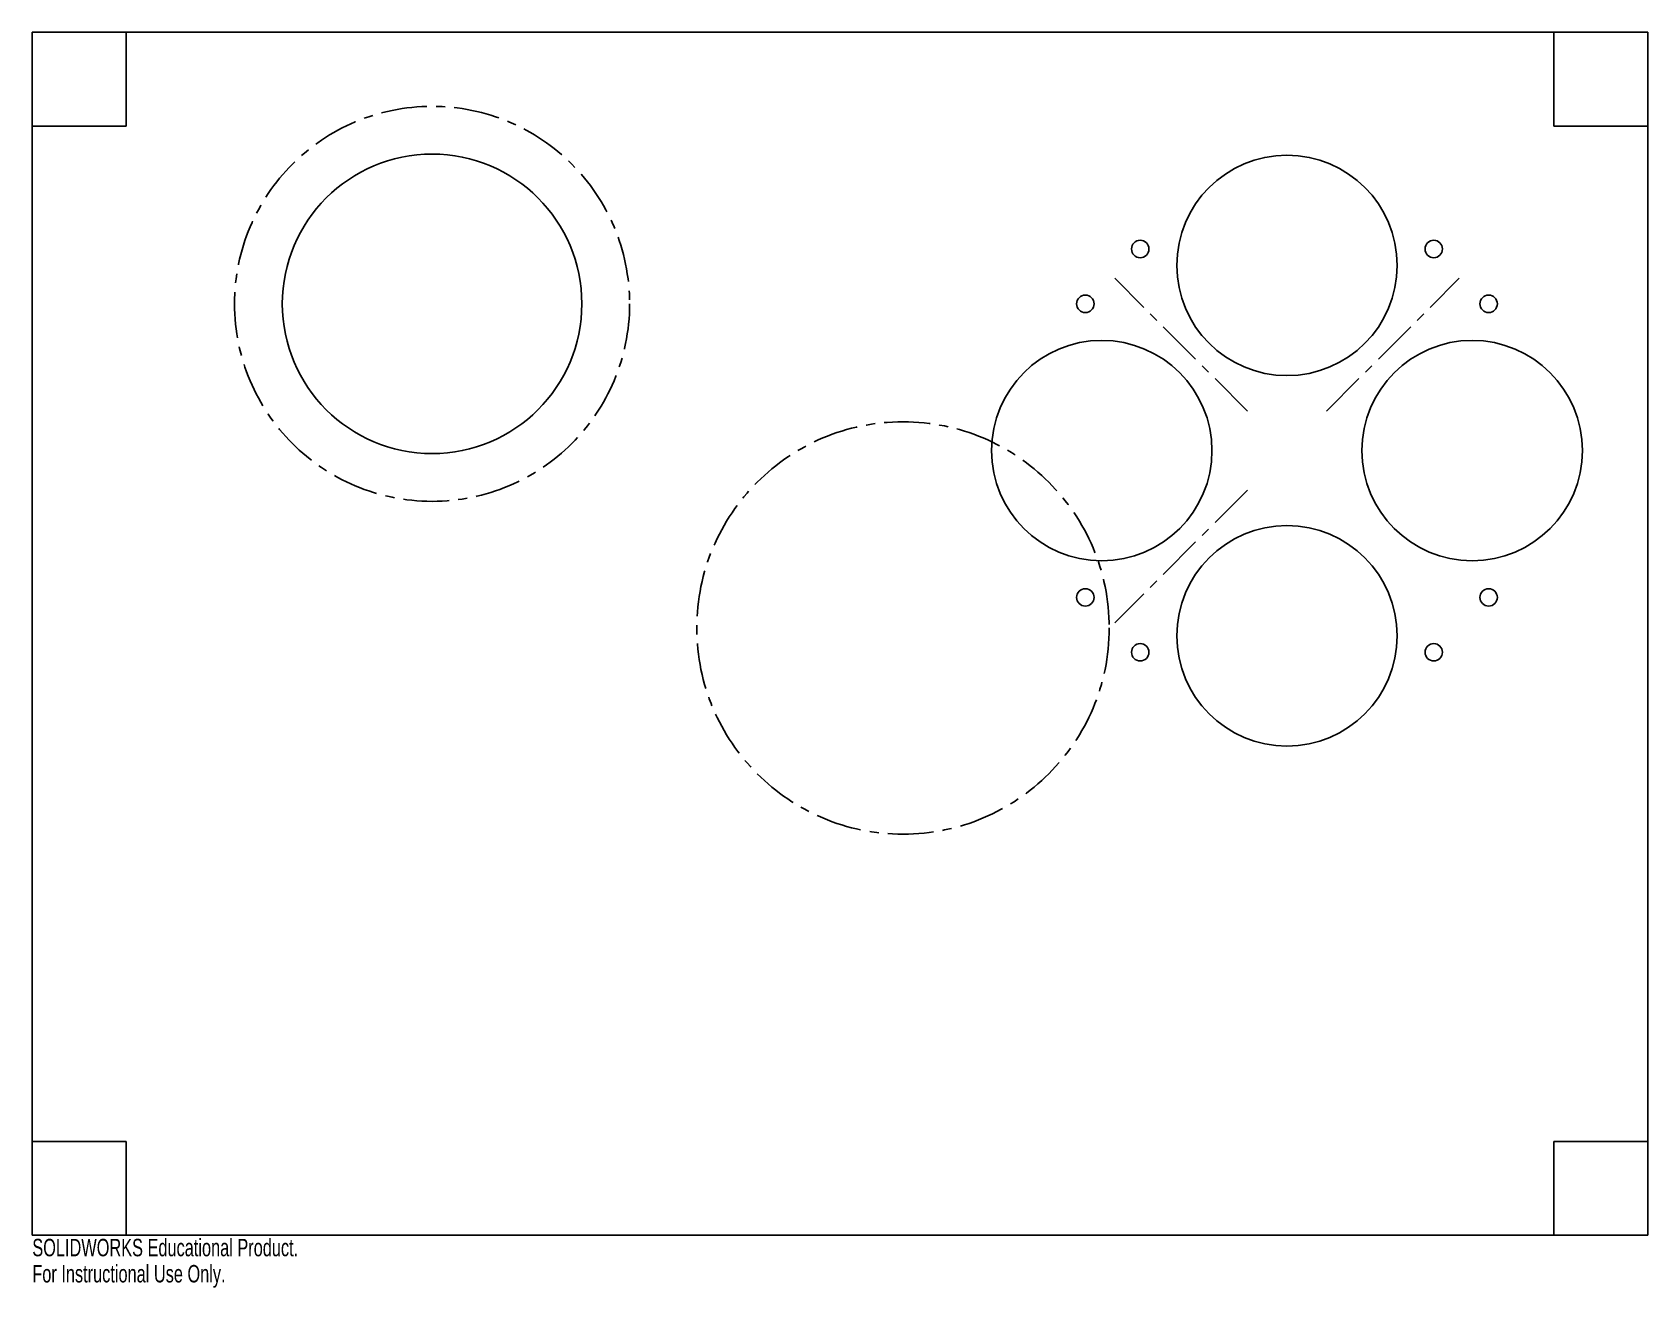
# Model space of a CAD drawing. Header units: millimetres. Extents: x 0 to 448, y -15 to 333.
import ezdxf

# ---------------------------------------------------------------- set-up
doc = ezdxf.new("R2010")
doc.units = ezdxf.units.MM
doc.linetypes.add('CENTERX2', pattern=[20.32, 12.7, -2.54, 2.54, -2.54])
doc.styles.add('SLDTEXTSTYLE0', font='TXT', dxfattribs={"width": 0.7})

msp = doc.modelspace()

# ---------------------------------------------------------------- linework, layer by layer
at = {"color": 7, "linetype": 'Continuous'}
for p, q in [((0, 0), (0, 333.38)), ((0, 333.38), (447.68, 333.38)), ((0, 333.38), (0, 307.38)), ((0, 333.38), (26, 333.38)), ((26, 333.38), (26, 307.38)), ((447.68, 333.38), (421.68, 333.38)), ((421.68, 333.38), (421.68, 307.38)), ((447.68, 0), (447.68, 333.38)), ((447.68, 333.38), (447.68, 307.38)), ((0, 307.38), (26, 307.38)), ((447.68, 307.38), (421.68, 307.38)), ((0, 0), (0, 26)), ((0, 26), (26, 26)), ((26, 0), (26, 26)), ((421.68, 0), (421.68, 26)), ((447.68, 26), (421.68, 26)), ((447.68, 0), (447.68, 26)), ((0, 0), (447.68, 0)), ((0, 0), (26, 0)), ((447.68, 0), (421.68, 0))]:
    msp.add_line(p, q, dxfattribs=at)
at = {"color": 7, "linetype": 'CENTERX2'}
for p, q in [((336.75, 228.4), (299.96, 265.19)), ((358.67, 228.4), (395.46, 265.19)), ((336.75, 206.48), (299.96, 169.69))]:
    msp.add_line(p, q, dxfattribs=at)
for centre, radius in [((110.79, 258.12), 54.74), ((241.3, 168.28), 57.15)]:
    msp.add_circle(centre, radius, dxfattribs=at)
at = {"color": 7, "linetype": 'Continuous'}
for centre, radius in [((110.79, 258.12), 41.5), ((347.71, 268.77), 30.54), ((307.03, 273.32), 2.41), ((388.39, 273.32), 2.41), ((291.83, 258.12), 2.41), ((403.6, 258.12), 2.41), ((296.38, 217.44), 30.54), ((399.04, 217.44), 30.54), ((347.71, 166.11), 30.54), ((291.83, 176.76), 2.41), ((403.6, 176.76), 2.41), ((307.03, 161.55), 2.41), ((388.39, 161.55), 2.41)]:
    msp.add_circle(centre, radius, dxfattribs=at)

# ---------------------------------------------------------------- texts
at = {"color": 7, "linetype": 'Continuous', "char_height": 4.8336, "attachment_point": 1, "style": 'SLDTEXTSTYLE0'}
for s, insert in [('SOLIDWORKS Educational Product.', (0, -1.02)), ('For Instructional Use Only.', (0, -8.27))]:
    msp.add_mtext(s, dxfattribs=dict(at, insert=insert))

doc.saveas('drawing.dxf')
